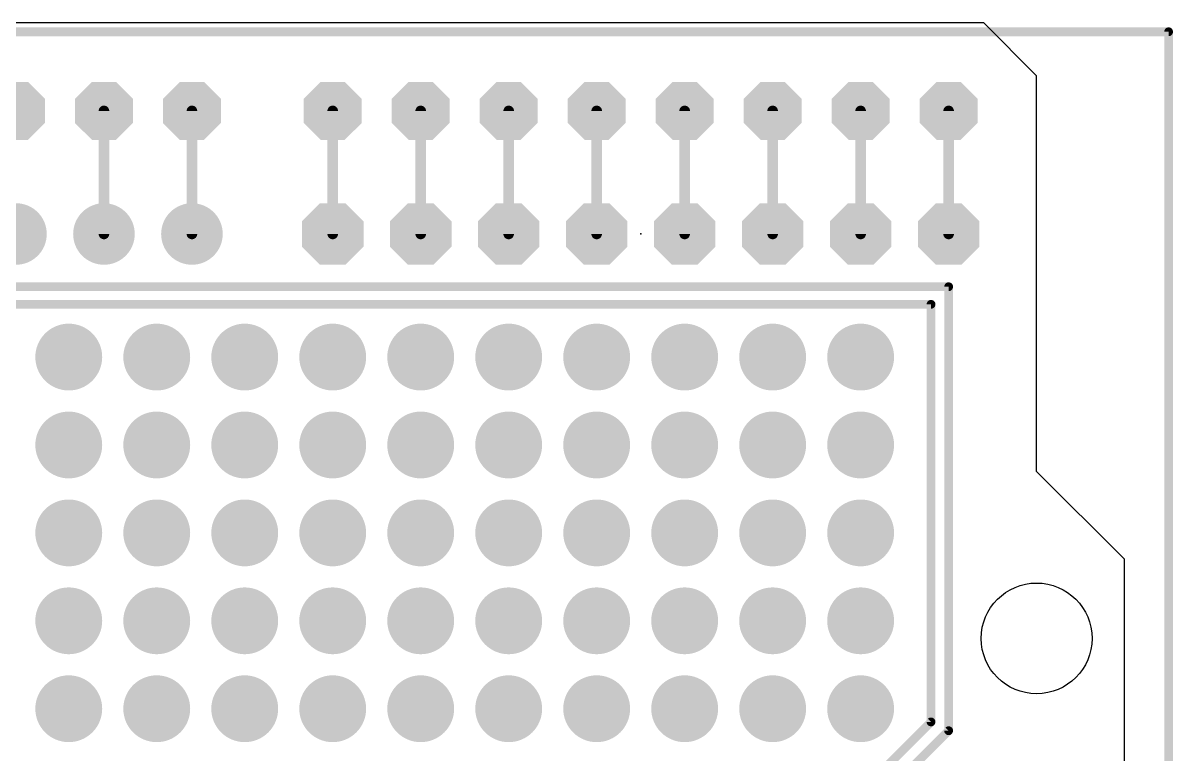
# Model space of a CAD drawing. Extents: x -0.8 to 70, y -0.1 to 53.3.
# Drawn here: x 36.78 to 69.98, y 32.22 to 53.34 of the extents above; entities that cross this region are included whole.
import ezdxf

# ---------------------------------------------------------------- set-up
doc = ezdxf.new("R2010")
doc.units = 0
for name, color, linetype in [('16', 132, 'CONTINUOUS'), ('17', 110, 'CONTINUOUS'), ('18', 110, 'CONTINUOUS'), ('20', 53, 'CONTINUOUS'), ('23', 53, 'CONTINUOUS')]:
    doc.layers.add(name, color=color, linetype=linetype)

# ---------------------------------------------------------------- blocks, each defined once
blk = doc.blocks.new('OCTAGONP')
at = {"const_width": 0.5}
blk.add_lwpolyline([(-0.25, -0.1036), (-0.25, 0.1036), (-0.1036, 0.25), (0.1036, 0.25), (0.25, 0.1036), (0.25, -0.1036), (0.1036, -0.25), (-0.1036, -0.25), (-0.25, -0.1036), (-0.25, 0.1036)], dxfattribs=at)
blk = doc.blocks.new('ROUNDP')
at = {"const_width": 0.5}
blk.add_lwpolyline([(0, -0.25, 1), (0, 0.25, 1), (0, -0.25)], format="xyb", dxfattribs=at)
blk = doc.blocks.new('ROUNDV')
at = {"const_width": 0.5}
blk.add_lwpolyline([(0, -0.25, 1), (0, 0.25, 1), (0, -0.25)], format="xyb", dxfattribs=at)

msp = doc.modelspace()

# ---------------------------------------------------------------- linework, layer by layer
at = {"layer": '16'}
for points, const_width in [([(69.85, 53.086), (0, 53.086)], 0.254), ([(69.85, 0), (69.85, 53.086)], 0.254), ([(39.116, 47.244), (39.116, 50.8)], 0.3048), ([(41.656, 47.244), (41.656, 50.8)], 0.3048), ([(45.72, 47.244), (45.72, 50.8)], 0.3048), ([(48.26, 47.244), (48.26, 50.8)], 0.3048), ([(50.8, 47.244), (50.8, 50.8)], 0.3048), ([(53.34, 47.244), (53.34, 50.8)], 0.3048), ([(55.88, 47.244), (55.88, 50.8)], 0.3048), ([(58.42, 47.244), (58.42, 50.8)], 0.3048), ([(60.96, 47.244), (60.96, 50.8)], 0.3048), ([(63.5, 47.244), (63.5, 50.8)], 0.3048), ([(22.86, 45.72), (63.5, 45.72)], 0.254), ([(63.5, 45.72), (63.5, 32.893)], 0.254), ([(20.828, 45.212), (62.992, 45.212)], 0.254), ([(62.992, 45.212), (62.992, 33.147)], 0.254), ([(62.992, 33.147), (61.468, 31.623)], 0.254), ([(63.5, 32.893), (61.976, 31.369)], 0.254)]:
    msp.add_lwpolyline(points, dxfattribs=dict(at, const_width=const_width))
for points, const_width in [([(69.9135, 53.086, 1), (69.7865, 53.086)], 0.127), ([(69.85, 53.0225, 1), (69.85, 53.1495)], 0.127), ([(39.1922, 50.8, 1), (39.0398, 50.8)], 0.1524), ([(41.7322, 50.8, 1), (41.5798, 50.8)], 0.1524), ([(45.7962, 50.8, 1), (45.6438, 50.8)], 0.1524), ([(48.3362, 50.8, 1), (48.1838, 50.8)], 0.1524), ([(50.8762, 50.8, 1), (50.7238, 50.8)], 0.1524), ([(53.4162, 50.8, 1), (53.2638, 50.8)], 0.1524), ([(55.9562, 50.8, 1), (55.8038, 50.8)], 0.1524), ([(58.4962, 50.8, 1), (58.3438, 50.8)], 0.1524), ([(61.0362, 50.8, 1), (60.8838, 50.8)], 0.1524), ([(63.5762, 50.8, 1), (63.4238, 50.8)], 0.1524), ([(39.0398, 47.244, 1), (39.1922, 47.244)], 0.1524), ([(41.5798, 47.244, 1), (41.7322, 47.244)], 0.1524), ([(45.6438, 47.244, 1), (45.7962, 47.244)], 0.1524), ([(48.1838, 47.244, 1), (48.3362, 47.244)], 0.1524), ([(50.7238, 47.244, 1), (50.8762, 47.244)], 0.1524), ([(53.2638, 47.244, 1), (53.4162, 47.244)], 0.1524), ([(55.8038, 47.244, 1), (55.9562, 47.244)], 0.1524), ([(58.3438, 47.244, 1), (58.4962, 47.244)], 0.1524), ([(60.8838, 47.244, 1), (61.0362, 47.244)], 0.1524), ([(63.4238, 47.244, 1), (63.5762, 47.244)], 0.1524), ([(63.5635, 45.72, 1), (63.4365, 45.72)], 0.127), ([(63.5, 45.6565, 1), (63.5, 45.7835)], 0.127), ([(63.0555, 45.212, 1), (62.9285, 45.212)], 0.127), ([(62.992, 45.1485, 1), (62.992, 45.2755)], 0.127), ([(62.9285, 33.147, 1), (63.0555, 33.147)], 0.127), ([(63.0369, 33.1021, 1), (62.9471, 33.1919)], 0.127), ([(63.4365, 32.893, 1), (63.5635, 32.893)], 0.127), ([(63.5449, 32.8481, 1), (63.4551, 32.9379)], 0.127)]:
    msp.add_lwpolyline(points, format="xyb", dxfattribs=dict(at, const_width=const_width))
at = {"layer": '20'}
for p, q in [((64.516, 53.34), (0, 53.34)), ((66.04, 51.816), (64.516, 53.34)), ((66.04, 40.386), (66.04, 51.816)), ((68.58, 37.846), (66.04, 40.386)), ((68.58, 5.08), (68.58, 37.846))]:
    msp.add_line(p, q, dxfattribs=at)
msp.add_circle((66.04, 35.56), 1.6, dxfattribs=at)
at = {"layer": '23'}
msp.add_point((54.61, 47.244), dxfattribs=at)

# ---------------------------------------------------------------- block references
at = {"layer": '17', "xscale": 1.6764, "yscale": 1.6764}
for p in [(36.576, 50.8), (36.576, 50.8), (39.116, 50.8), (39.116, 50.8), (41.656, 50.8), (41.656, 50.8), (45.72, 50.8), (45.72, 50.8), (48.26, 50.8), (48.26, 50.8), (50.8, 50.8), (50.8, 50.8), (53.34, 50.8), (53.34, 50.8), (55.88, 50.8), (55.88, 50.8), (58.42, 50.8), (58.42, 50.8), (60.96, 50.8), (60.96, 50.8), (63.5, 50.8), (63.5, 50.8)]:
    msp.add_blockref('OCTAGONP', p, dxfattribs=at)
at = {"layer": '17', "xscale": 1.778, "yscale": 1.778, "rotation": 90}
for name, p in [('ROUNDP', (36.576, 47.244)), ('ROUNDP', (36.576, 47.244)), ('ROUNDP', (39.116, 47.244)), ('ROUNDP', (39.116, 47.244)), ('ROUNDP', (41.656, 47.244)), ('ROUNDP', (41.656, 47.244)), ('OCTAGONP', (45.72, 47.244)), ('OCTAGONP', (45.72, 47.244)), ('OCTAGONP', (48.26, 47.244)), ('OCTAGONP', (48.26, 47.244)), ('OCTAGONP', (50.8, 47.244)), ('OCTAGONP', (50.8, 47.244)), ('OCTAGONP', (53.34, 47.244)), ('OCTAGONP', (53.34, 47.244)), ('OCTAGONP', (55.88, 47.244)), ('OCTAGONP', (55.88, 47.244)), ('OCTAGONP', (58.42, 47.244)), ('OCTAGONP', (58.42, 47.244)), ('OCTAGONP', (60.96, 47.244)), ('OCTAGONP', (60.96, 47.244)), ('OCTAGONP', (63.5, 47.244)), ('OCTAGONP', (63.5, 47.244))]:
    msp.add_blockref(name, p, dxfattribs=at)
at = {"layer": '18', "xscale": 1.9304, "yscale": 1.9304}
for p in [(38.1, 43.688), (38.1, 43.688), (40.64, 43.688), (40.64, 43.688), (43.18, 43.688), (43.18, 43.688), (45.72, 43.688), (45.72, 43.688), (48.26, 43.688), (48.26, 43.688), (50.8, 43.688), (50.8, 43.688), (53.34, 43.688), (53.34, 43.688), (55.88, 43.688), (55.88, 43.688), (58.42, 43.688), (58.42, 43.688), (60.96, 43.688), (60.96, 43.688), (38.1, 41.148), (38.1, 41.148), (40.64, 41.148), (40.64, 41.148), (43.18, 41.148), (43.18, 41.148), (45.72, 41.148), (45.72, 41.148), (48.26, 41.148), (48.26, 41.148), (50.8, 41.148), (50.8, 41.148), (53.34, 41.148), (53.34, 41.148), (55.88, 41.148), (55.88, 41.148), (58.42, 41.148), (58.42, 41.148), (60.96, 41.148), (60.96, 41.148), (38.1, 38.608), (38.1, 38.608), (40.64, 38.608), (40.64, 38.608), (43.18, 38.608), (43.18, 38.608), (45.72, 38.608), (45.72, 38.608), (48.26, 38.608), (48.26, 38.608), (50.8, 38.608), (50.8, 38.608), (53.34, 38.608), (53.34, 38.608), (55.88, 38.608), (55.88, 38.608), (58.42, 38.608), (58.42, 38.608), (60.96, 38.608), (60.96, 38.608), (38.1, 36.068), (38.1, 36.068), (40.64, 36.068), (40.64, 36.068), (43.18, 36.068), (43.18, 36.068), (45.72, 36.068), (45.72, 36.068), (48.26, 36.068), (48.26, 36.068), (50.8, 36.068), (50.8, 36.068), (53.34, 36.068), (53.34, 36.068), (55.88, 36.068), (55.88, 36.068), (58.42, 36.068), (58.42, 36.068), (60.96, 36.068), (60.96, 36.068), (38.1, 33.528), (38.1, 33.528), (40.64, 33.528), (40.64, 33.528), (43.18, 33.528), (43.18, 33.528), (45.72, 33.528), (45.72, 33.528), (48.26, 33.528), (48.26, 33.528), (50.8, 33.528), (50.8, 33.528), (53.34, 33.528), (53.34, 33.528), (55.88, 33.528), (55.88, 33.528), (58.42, 33.528), (58.42, 33.528), (60.96, 33.528), (60.96, 33.528)]:
    msp.add_blockref('ROUNDV', p, dxfattribs=at)

doc.saveas('drawing.dxf')
